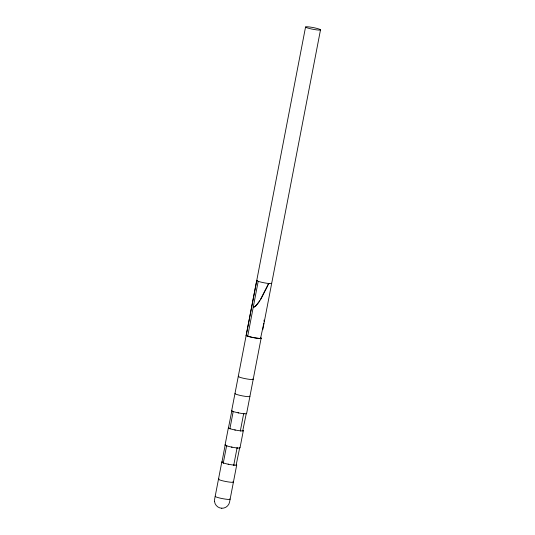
<?xml version="1.0" encoding="UTF-8"?>
<svg xmlns="http://www.w3.org/2000/svg" width="535" height="535" viewBox="0 0 535 535"><rect width="100%" height="100%" fill="white"/><g stroke="black" fill="none" stroke-linecap="round" stroke-linejoin="round"><path stroke-width="0.8" d="M264.022 321.288L264.103 320.07M263.822 323.234L260.545 338.414M221.778 462.1L214.629 499.195L214.568 501.649M225.075 444.973L228.371 427.839M231.668 410.713L305.559 26.991M225.135 445.1L221.918 462.307M228.438 427.967L231.815 410.913M246.187 335.365L256.746 280.547M223.302 462.929L226.599 445.795M229.903 428.669L233.2 411.535M247.712 336.167L258.198 281.323M233.762 465.082L237.065 447.955M240.362 430.822L243.659 413.695M236.136 465.176L239.626 448.022M242.729 430.916L246.227 413.762M236.711 464.989L229.568 502.091C228.933 505.709 225.375 508.504 221.704 508.23M240.008 447.855L243.311 430.728M246.608 413.595L261.12 338.22M262.779 329.62L320.498 29.88A7.61 0.863 10.9 0 0 309.604 26.991A7.61 0.863 10.9 0 0 309.003 28.388A7.61 0.863 10.9 0 0 320.498 29.88M269.152 283.543L268.644 283.496L260.532 299.379M259.649 300.804L255.804 305.96L253.209 307.612C259.97 303.646 262.618 294.885 266.443 288.318A97.738 58.201 -63.8 0 0 268.644 283.496M221.824 508.243C218.206 508.163 214.91 505.194 214.555 501.562M243.572 413.682L244.08 413.736M240.275 430.815L240.783 430.862M236.978 447.942L237.486 447.996M233.675 465.076L234.183 465.122M238.022 412.793L238.67 412.92M234.725 429.919L235.367 430.053A7.61 0.863 10.9 0 0 243.171 430.488M231.421 447.053L232.07 447.18M228.124 464.179L228.773 464.313A7.61 0.863 10.9 0 0 236.416 464.641M233.126 411.515L233.534 411.649M229.829 428.642L230.237 428.782M226.526 445.775L226.934 445.909M223.229 462.902L223.637 463.042M271.539 283.169A7.61 0.863 10.9 0 1 263.735 282.727A7.61 0.863 10.9 0 1 257.134 280.32M260.826 337.879A7.61 0.863 10.9 0 1 260.739 338.387L260.505 338.414A7.61 0.863 10.9 0 1 258.592 338.361L258.091 338.314A7.61 0.863 10.9 0 1 253.182 337.545L252.533 337.418A7.61 0.863 10.9 0 1 248.046 336.274L247.638 336.14A7.61 0.863 10.9 0 1 246.334 335.545L246.234 335.452A7.61 0.863 10.9 0 1 246.394 335.177A7.61 0.863 10.9 0 0 253.75 337.659A7.61 0.863 10.9 0 0 260.859 337.893M228.773 464.313A7.61 0.863 10.9 0 1 222.399 461.872M239.968 447.708A7.61 0.863 10.9 0 1 231.749 447.12A7.61 0.863 10.9 0 1 225.462 444.772M235.367 430.053A7.61 0.863 10.9 0 1 228.766 427.639M246.314 413.254A7.61 0.863 10.9 0 1 239.292 413.04A7.61 0.863 10.9 0 1 231.896 410.546M252.754 378.907A7.61 0.863 10.9 0 1 245.538 378.713A7.61 0.863 10.9 0 1 238.871 376.225M249.638 396.141A7.61 0.863 10.9 0 1 242.536 395.9A7.61 0.863 10.9 0 1 235.193 393.412M232.966 481.687A7.61 0.863 10.9 0 1 225.75 481.493A7.61 0.863 10.9 0 1 219.083 479.006M229.823 498.908A7.61 0.863 10.9 0 1 222.814 498.694A7.61 0.863 10.9 0 1 215.391 496.199"/></g></svg>
